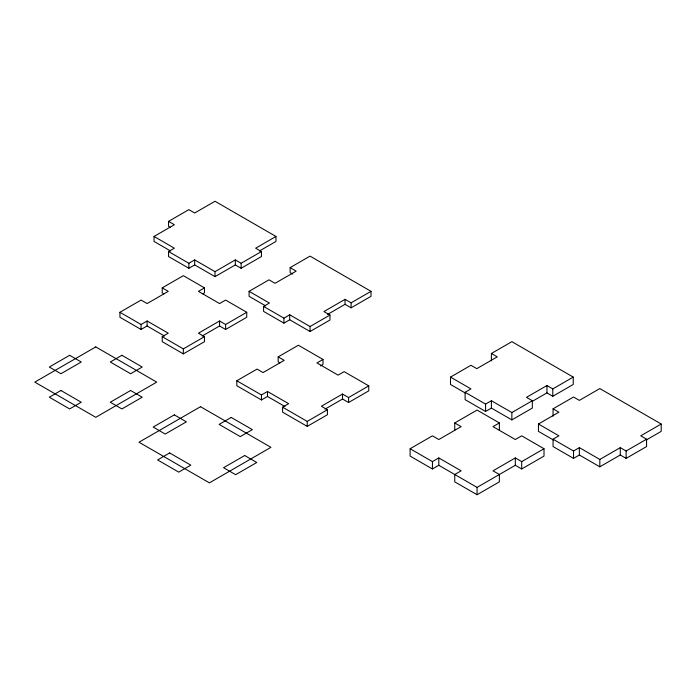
<?xml version="1.0" encoding="UTF-8"?>
<svg xmlns="http://www.w3.org/2000/svg" width="696" height="696" viewBox="0 0 696 696"><rect width="100%" height="100%" fill="white"/><g stroke="black" fill="none" stroke-linecap="round" stroke-linejoin="round"><path stroke-width="1.04" d="M170.207 227.314L168.554 226.357L168.554 221.371L188.877 209.635L194.68 212.993L215.003 201.257L275.964 236.457L275.964 241.442L259.338 251.047M170.659 251.047L154.034 241.442L154.034 236.457L174.357 224.721L168.554 221.371M275.964 236.457L255.641 248.194L261.452 251.543L261.452 256.528L241.129 268.264L235.326 264.906L215.003 276.643L194.68 264.906L188.877 268.264L168.554 256.528L168.554 251.543L174.357 248.194L154.034 236.457M168.554 251.543L188.877 263.271L194.68 259.921L215.003 271.657L235.326 259.921L241.129 263.271L261.452 251.543M164.569 336.064L147.108 325.98L141.071 329.469L119.938 317.272L119.938 312.278L141.071 300.08L147.108 303.56L168.249 291.363L162.212 287.874L162.212 292.868L163.934 293.86M162.212 287.874L183.344 275.677L204.476 287.874L204.476 292.868L202.754 293.86M119.938 312.278L141.071 324.484L147.108 320.995L168.249 333.201L162.212 336.681L162.212 341.675L183.344 353.873L204.476 341.675L204.476 336.681L198.438 333.201L219.571 320.995L225.617 324.484L246.749 312.278L246.749 317.272L225.617 329.469L219.571 325.98L202.118 336.064M204.476 287.874L198.438 291.363L219.571 303.56L225.617 300.08L246.749 312.278M265.707 305.918L249.081 296.313L249.081 291.328L268.995 279.827L275.033 283.315L296.165 271.118L290.128 267.629L290.128 272.615L292.72 274.111M290.128 267.629L310.042 256.128L371.012 291.328L371.012 296.313L351.097 307.815L345.059 304.326L327.599 314.409M162.212 336.681L183.344 348.887L204.476 336.681M371.012 291.328L351.097 302.83L345.059 299.341L323.918 311.547L329.956 315.027L329.956 320.021L310.042 331.514L289.719 319.786L283.916 323.135L263.593 311.399L263.593 306.414L269.404 303.065L249.081 291.328M263.593 306.414L283.916 318.15L289.719 314.792L310.042 326.528L329.956 315.027M284.96 406.551L267.499 396.476L261.461 399.965L236.823 385.741L236.823 380.755L257.024 369.089L263.062 372.577L284.203 360.371L278.165 356.883L278.165 361.876L279.888 362.868M278.165 356.883L298.366 345.225L322.996 359.449L322.996 364.434L320.404 365.931M236.823 380.755L261.461 394.971L267.499 391.483L288.631 403.689L282.593 407.177L282.593 412.163L307.232 426.387L327.425 414.72L327.425 409.735L321.387 406.246L342.528 394.049L348.565 397.529L368.767 385.871L368.767 390.856L348.565 402.523L342.528 399.034L325.067 409.118M322.996 359.449L316.958 362.929L338.091 375.135L344.129 371.647L368.767 385.871M282.593 407.177L307.232 421.393L327.425 409.735M465.372 393.057L450.495 384.462L450.495 377.101L470.948 365.287L476.795 368.663L497.257 356.848L491.411 353.481L491.411 360.841M491.411 353.481L511.865 341.666L573.243 377.101L573.243 384.462L552.781 396.276L546.943 392.901L532.057 401.488M573.243 377.101L552.781 388.916L546.943 385.54L526.481 397.346L532.327 400.722L532.327 408.082L511.865 419.897L491.411 408.082L485.564 411.458L465.102 399.652L465.102 392.283L470.948 388.916L450.495 377.101M465.102 392.283L485.564 404.098L491.411 400.722L511.865 412.537L532.327 400.722M499.38 430.319L499.38 422.959L493.003 426.639L515.318 439.524L521.695 435.844L544.011 448.729L544.011 456.089L521.695 468.973L515.318 465.293L477.065 487.383L438.811 465.293L432.433 468.973L410.118 456.089L410.118 448.729L432.433 435.844L438.811 439.524L461.126 426.639L454.749 422.959L454.749 430.319M454.749 422.959L477.065 410.075L499.38 422.959M410.118 448.729L432.433 461.613L438.811 457.933L461.126 470.818L454.749 474.498L454.749 481.858L477.065 494.743L499.38 481.858L499.38 474.498L493.003 470.818L515.318 457.933L521.695 461.613L544.011 448.729M553.059 416.191L553.059 408.822L573.521 397.016L579.368 400.391L599.822 388.577L661.2 424.012L661.2 431.372L646.323 439.968M553.329 439.968L538.452 431.372L538.452 424.012L558.905 412.197L553.059 408.822M661.2 424.012L640.738 435.827L646.584 439.193L646.584 446.562L626.13 458.368L620.284 454.993L599.822 466.807L579.368 454.993L573.521 458.368L553.059 446.562L553.059 439.193L558.905 435.827L538.452 424.012M553.059 439.193L573.521 451.008L579.368 447.632L599.822 459.447L620.284 447.632L626.13 451.008L646.584 439.193M626.13 451.008L626.13 458.368M620.284 447.632L620.284 454.993M599.822 459.447L599.822 466.807M579.368 447.632L579.368 454.993M573.521 451.008L573.521 458.368M552.781 388.916L552.781 396.276M546.943 385.54L546.943 392.901M521.695 461.613L521.695 468.973M515.318 457.933L515.318 465.293M511.865 412.537L511.865 419.897M491.411 400.722L491.411 408.082M485.564 404.098L485.564 411.458M477.065 487.383L477.065 494.743M438.811 457.933L438.811 465.293M432.433 461.613L432.433 468.973M351.097 302.83L351.097 307.815M348.565 397.529L348.565 402.523M345.059 299.341L345.059 304.326M342.528 394.049L342.528 399.034M310.042 326.528L310.042 331.514M307.232 421.393L307.232 426.387M289.719 314.792L289.719 319.786M283.916 318.15L283.916 323.135M267.499 391.483L267.499 396.476M261.461 394.971L261.461 399.965M241.129 263.271L241.129 268.264M235.326 259.921L235.326 264.906M225.617 324.484L225.617 329.469M219.571 320.995L219.571 325.98M215.003 271.657L215.003 276.643M194.68 259.921L194.68 264.906M188.877 263.271L188.877 268.264M183.344 348.887L183.344 353.873M147.108 320.995L147.108 325.98M141.071 324.484L141.071 329.469M69.635 355.299L49.312 367.036L60.926 373.735L81.249 362.007L69.635 355.299M95.77 346.921L34.8 382.121L95.77 417.313L156.731 382.121L95.77 346.921M60.926 390.5L49.312 397.207L69.635 408.935L81.249 402.236L60.926 390.5M121.896 355.299L110.281 362.007L130.604 373.735L142.219 367.036L121.896 355.299M130.604 390.5L110.281 402.236L121.896 408.935L142.219 397.207L130.604 390.5M174.296 414.868L153.163 427.066L165.239 434.043L186.371 421.837L174.296 414.868M200.535 406.69L139 442.221L209.4 482.867L270.935 447.337L200.535 406.69M169.676 452.957L157.592 459.925L178.733 472.132L190.808 465.154L169.676 452.957M231.211 417.426L219.136 424.403L240.268 436.601L252.344 429.632L231.211 417.426M244.696 455.515L223.564 467.712L235.64 474.689L256.78 462.483L244.696 455.515"/></g></svg>
